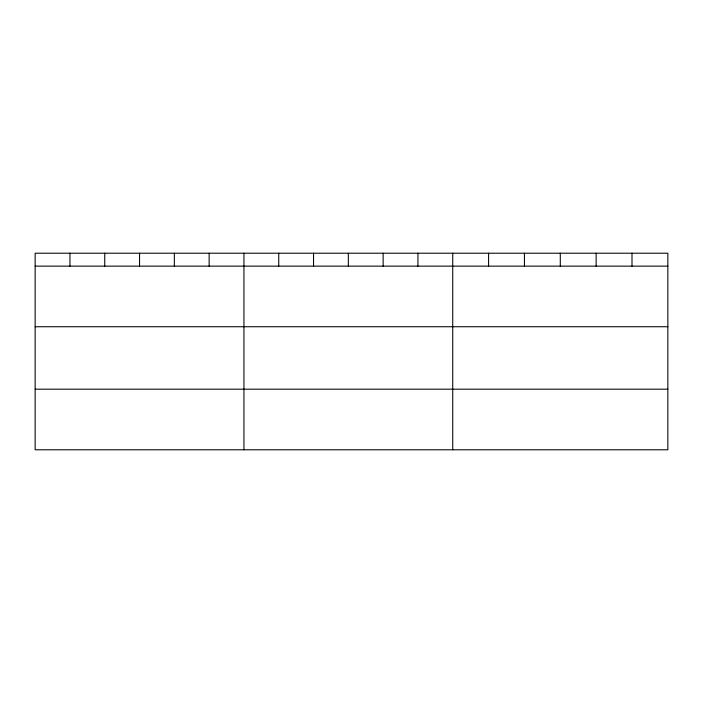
<?xml version="1.0" encoding="UTF-8"?>
<svg xmlns="http://www.w3.org/2000/svg" width="703" height="703" viewBox="0 0 703 703"><rect width="100%" height="100%" fill="white"/><g stroke="black" fill="none" stroke-linecap="round" stroke-linejoin="round"><path stroke-width="1.05" d="M667.85 326.737L667.85 253.212L35.15 253.212L35.15 449.788L667.85 449.788L667.85 326.737L35.15 326.737M35.15 266.138L667.85 266.138M35.15 389.181L667.85 389.181M631.997 253.212L631.997 266.138M596.144 253.212L596.144 266.138M560.291 253.212L560.291 266.138M524.438 253.212L524.438 266.138M488.585 253.212L488.585 266.138M452.732 253.212L452.732 449.788M417.934 253.212L417.934 266.138M383.135 253.212L383.135 266.138M348.337 253.212L348.337 266.138M313.538 253.212L313.538 266.138M278.74 253.212L278.74 266.138M243.941 253.212L243.941 449.788M209.143 253.212L209.143 266.138M174.344 253.212L174.344 266.138M139.546 253.212L139.546 266.138M104.747 253.212L104.747 266.138M69.948 253.212L69.948 266.138"/></g></svg>
